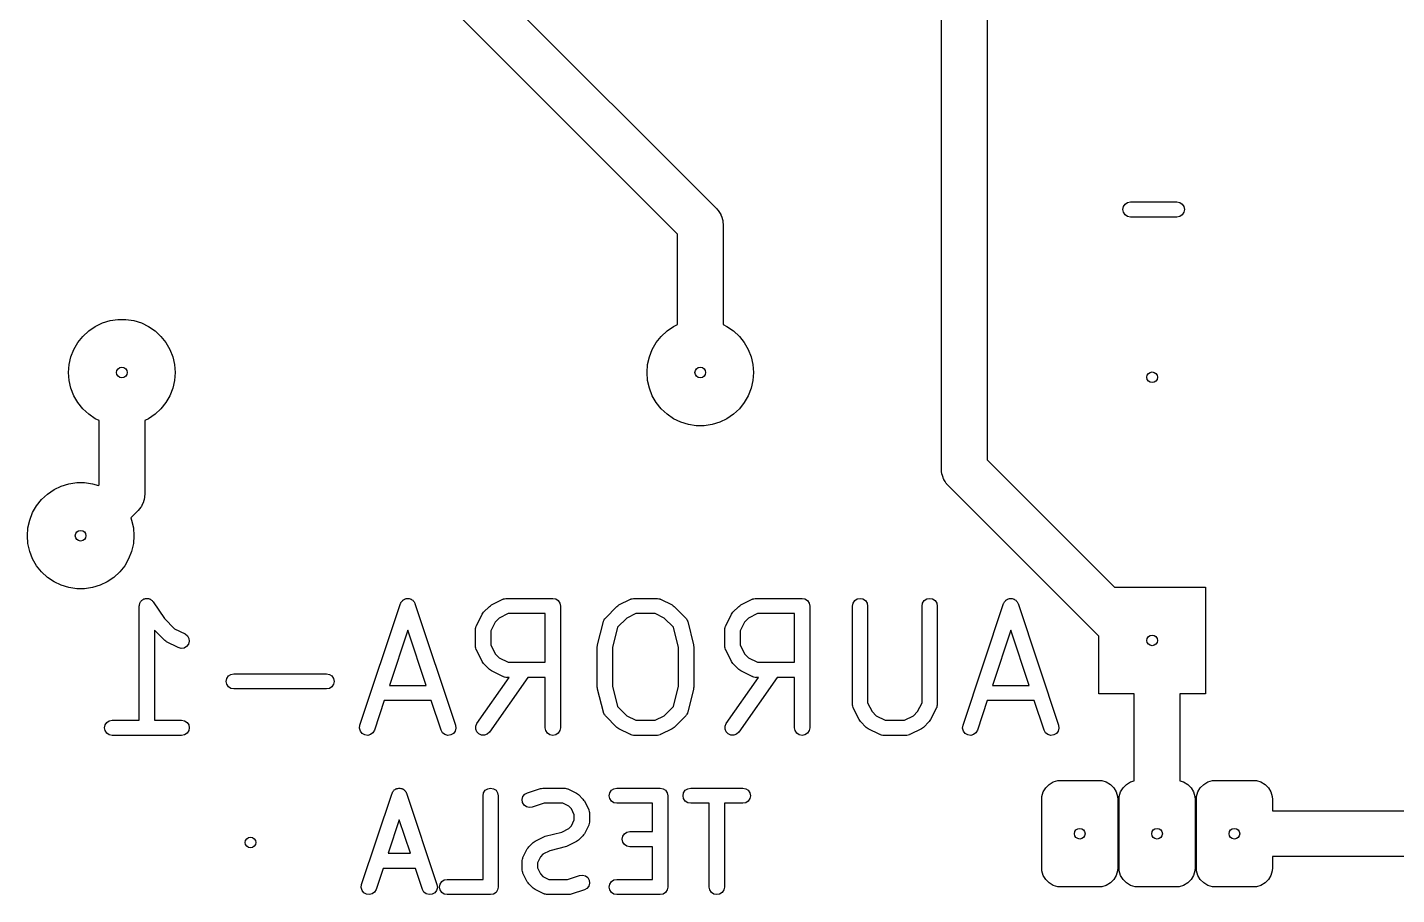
# Model space of a CAD drawing. Extents: x 90.5 to 180.6, y -135.5 to -50.2.
# Drawn here: x 90.51 to 135.49, y -135.26 to -106.77 of the extents above; entities that cross this region are included whole.
import ezdxf

# ---------------------------------------------------------------- set-up
doc = ezdxf.new("R2010")
doc.units = 0
doc.layers.add('BLACK', color=7, linetype='CONTINUOUS')

msp = doc.modelspace()

# ---------------------------------------------------------------- linework, layer by layer
at = {"layer": 'BLACK', "linetype": 'CONTINUOUS'}
for p, q in [((122.035, -97.79), (122.035, -120.974)), ((120.535, -121.285), (120.535, -98.1007)), ((102.7, -102.274), (113.145, -112.72)), ((111.865, -113.561), (101.42, -103.115)), ((113.145, -112.72), (113.182, -112.76)), ((113.182, -112.76), (113.19, -112.768)), ((113.19, -112.768), (113.193, -112.773)), ((113.193, -112.773), (113.203, -112.785)), ((113.203, -112.785), (113.243, -112.85)), ((113.243, -112.85), (113.285, -112.913)), ((126.496, -112.749), (126.515, -112.653)), ((126.515, -112.845), (126.496, -112.749)), ((126.515, -112.653), (126.569, -112.572)), ((126.569, -112.926), (126.515, -112.845)), ((126.569, -112.572), (126.65, -112.518)), ((126.65, -112.518), (126.746, -112.499)), ((126.746, -112.499), (128.27, -112.499)), ((128.27, -112.499), (128.366, -112.518)), ((128.366, -112.518), (128.447, -112.572)), ((128.447, -112.572), (128.501, -112.653)), ((128.501, -112.845), (128.447, -112.926)), ((128.501, -112.653), (128.52, -112.749)), ((128.52, -112.749), (128.501, -112.845)), ((113.285, -112.913), (113.289, -112.924)), ((113.289, -112.924), (113.295, -112.933)), ((113.295, -112.933), (113.319, -113.005)), ((113.319, -113.005), (113.345, -113.077)), ((113.345, -113.077), (113.346, -113.088)), ((113.346, -113.088), (113.35, -113.098)), ((113.35, -113.098), (113.356, -113.174)), ((113.356, -113.174), (113.365, -113.25)), ((113.365, -113.25), (113.365, -116.534)), ((126.65, -112.98), (126.569, -112.926)), ((126.746, -112.999), (126.65, -112.98)), ((128.27, -112.999), (126.746, -112.999)), ((128.366, -112.98), (128.27, -112.999)), ((128.447, -112.926), (128.366, -112.98)), ((111.865, -116.534), (111.865, -113.561)), ((92.74, -116.594), (92.9757, -116.481)), ((92.9757, -116.481), (93.2256, -116.404)), ((93.2256, -116.404), (93.4842, -116.365)), ((93.4842, -116.365), (93.7458, -116.365)), ((93.7458, -116.365), (94.0044, -116.404)), ((94.0044, -116.404), (94.2543, -116.481)), ((94.2543, -116.481), (94.49, -116.594)), ((92.1691, -117.124), (92.3322, -116.92)), ((92.3322, -116.92), (92.5239, -116.742)), ((92.5239, -116.742), (92.74, -116.594)), ((94.49, -116.594), (94.7061, -116.742)), ((94.7061, -116.742), (94.8978, -116.92)), ((94.8978, -116.92), (95.0609, -117.124)), ((111.169, -117.124), (111.332, -116.92)), ((111.332, -116.92), (111.524, -116.742)), ((111.524, -116.742), (111.74, -116.594)), ((111.74, -116.594), (111.865, -116.534)), ((113.365, -116.534), (113.49, -116.594)), ((113.49, -116.594), (113.706, -116.742)), ((113.706, -116.742), (113.898, -116.92)), ((113.898, -116.92), (114.061, -117.124)), ((91.9427, -117.594), (92.0383, -117.351)), ((92.0383, -117.351), (92.1691, -117.124)), ((95.0609, -117.124), (95.1917, -117.351)), ((95.1917, -117.351), (95.2873, -117.594)), ((110.943, -117.594), (111.038, -117.351)), ((111.038, -117.351), (111.169, -117.124)), ((114.061, -117.124), (114.192, -117.351)), ((114.192, -117.351), (114.287, -117.594)), ((91.8845, -117.849), (91.9427, -117.594)), ((95.2873, -117.594), (95.3455, -117.849)), ((110.885, -117.849), (110.943, -117.594)), ((114.287, -117.594), (114.345, -117.849)), ((91.865, -118.11), (91.8845, -117.849)), ((91.8845, -118.371), (91.865, -118.11)), ((95.3455, -117.849), (95.365, -118.11)), ((95.365, -118.11), (95.3455, -118.371)), ((110.865, -118.11), (110.885, -117.849)), ((110.885, -118.371), (110.865, -118.11)), ((114.345, -117.849), (114.365, -118.11)), ((114.365, -118.11), (114.345, -118.371)), ((91.9427, -118.626), (91.8845, -118.371)), ((92.0383, -118.869), (91.9427, -118.626)), ((95.2873, -118.626), (95.1917, -118.869)), ((95.3455, -118.371), (95.2873, -118.626)), ((110.943, -118.626), (110.885, -118.371)), ((111.038, -118.869), (110.943, -118.626)), ((114.287, -118.626), (114.192, -118.869)), ((114.345, -118.371), (114.287, -118.626)), ((92.1691, -119.096), (92.0383, -118.869)), ((92.3322, -119.3), (92.1691, -119.096)), ((95.0609, -119.096), (94.8978, -119.3)), ((95.1917, -118.869), (95.0609, -119.096)), ((111.169, -119.096), (111.038, -118.869)), ((111.332, -119.3), (111.169, -119.096)), ((114.061, -119.096), (113.898, -119.3)), ((114.192, -118.869), (114.061, -119.096)), ((92.5239, -119.478), (92.3322, -119.3)), ((92.74, -119.626), (92.5239, -119.478)), ((92.865, -119.686), (92.74, -119.626)), ((94.49, -119.626), (94.365, -119.686)), ((94.7061, -119.478), (94.49, -119.626)), ((94.8978, -119.3), (94.7061, -119.478)), ((111.524, -119.478), (111.332, -119.3)), ((111.74, -119.626), (111.524, -119.478)), ((111.976, -119.739), (111.74, -119.626)), ((113.49, -119.626), (113.254, -119.739)), ((113.706, -119.478), (113.49, -119.626)), ((113.898, -119.3), (113.706, -119.478)), ((92.865, -121.804), (92.865, -119.686)), ((94.365, -119.686), (94.365, -122.115)), ((112.226, -119.816), (111.976, -119.739)), ((112.484, -119.855), (112.226, -119.816)), ((112.746, -119.855), (112.484, -119.855)), ((113.004, -119.816), (112.746, -119.855)), ((113.254, -119.739), (113.004, -119.816)), ((122.035, -120.974), (126.221, -125.16)), ((120.544, -121.361), (120.535, -121.285)), ((120.55, -121.437), (120.544, -121.361)), ((120.554, -121.447), (120.55, -121.437)), ((91.385, -121.954), (91.6207, -121.841)), ((91.6207, -121.841), (91.8706, -121.764)), ((91.8706, -121.764), (92.1292, -121.725)), ((92.1292, -121.725), (92.3908, -121.725)), ((92.3908, -121.725), (92.6494, -121.764)), ((92.6494, -121.764), (92.8451, -121.824)), ((92.8451, -121.824), (92.865, -121.804)), ((120.555, -121.458), (120.554, -121.447)), ((120.581, -121.53), (120.555, -121.458)), ((120.605, -121.602), (120.581, -121.53)), ((120.611, -121.611), (120.605, -121.602)), ((120.615, -121.622), (120.611, -121.611)), ((120.657, -121.685), (120.615, -121.622)), ((120.697, -121.75), (120.657, -121.685)), ((120.707, -121.762), (120.697, -121.75)), ((120.71, -121.767), (120.707, -121.762)), ((120.718, -121.775), (120.71, -121.767)), ((120.755, -121.815), (120.718, -121.775)), ((125.71, -126.771), (120.755, -121.815)), ((90.8141, -122.484), (90.9772, -122.28)), ((90.9772, -122.28), (91.1689, -122.102)), ((91.1689, -122.102), (91.385, -121.954)), ((94.3423, -122.276), (94.3269, -122.351)), ((94.3599, -122.202), (94.3423, -122.276)), ((94.3608, -122.187), (94.3599, -122.202)), ((94.3621, -122.18), (94.3608, -122.187)), ((94.365, -122.115), (94.3618, -122.169)), ((94.3618, -122.169), (94.3621, -122.18)), ((90.5877, -122.954), (90.6833, -122.711)), ((90.6833, -122.711), (90.8141, -122.484)), ((94.1453, -122.645), (93.9053, -122.885)), ((94.1926, -122.586), (94.1453, -122.645)), ((94.2416, -122.527), (94.1926, -122.586)), ((94.2465, -122.517), (94.2416, -122.527)), ((94.2533, -122.509), (94.2465, -122.517)), ((94.2856, -122.44), (94.2533, -122.509)), ((94.3198, -122.372), (94.2856, -122.44)), ((94.3223, -122.361), (94.3198, -122.372)), ((94.3269, -122.351), (94.3223, -122.361)), ((90.51, -123.47), (90.5295, -123.209)), ((90.5295, -123.209), (90.5877, -122.954)), ((93.9053, -122.885), (93.9323, -122.954)), ((93.9323, -122.954), (93.9905, -123.209)), ((93.9905, -123.209), (94.01, -123.47)), ((90.5295, -123.731), (90.51, -123.47)), ((94.01, -123.47), (93.9905, -123.731)), ((90.5877, -123.986), (90.5295, -123.731)), ((90.6833, -124.229), (90.5877, -123.986)), ((93.9323, -123.986), (93.8367, -124.229)), ((93.9905, -123.731), (93.9323, -123.986)), ((90.8141, -124.456), (90.6833, -124.229)), ((90.9772, -124.66), (90.8141, -124.456)), ((93.7059, -124.456), (93.5428, -124.66)), ((93.8367, -124.229), (93.7059, -124.456)), ((91.1689, -124.838), (90.9772, -124.66)), ((91.385, -124.986), (91.1689, -124.838)), ((91.6207, -125.099), (91.385, -124.986)), ((93.135, -124.986), (92.8993, -125.099)), ((93.3511, -124.838), (93.135, -124.986)), ((93.5428, -124.66), (93.3511, -124.838)), ((91.8706, -125.176), (91.6207, -125.099)), ((92.1292, -125.215), (91.8706, -125.176)), ((92.3908, -125.215), (92.1292, -125.215)), ((92.6494, -125.176), (92.3908, -125.215)), ((92.8993, -125.099), (92.6494, -125.176)), ((126.221, -125.16), (129.21, -125.16)), ((129.21, -125.16), (129.21, -128.66)), ((94.1848, -125.78), (94.1896, -125.755)), ((94.1848, -129.53), (94.1848, -125.78)), ((94.1896, -125.73), (94.199, -125.708)), ((94.1896, -125.755), (94.1896, -125.73)), ((94.199, -125.708), (94.2038, -125.684)), ((94.2038, -125.684), (94.2175, -125.663)), ((94.2175, -125.663), (94.227, -125.64)), ((94.227, -125.64), (94.2444, -125.623)), ((94.2444, -125.623), (94.258, -125.603)), ((94.258, -125.603), (94.2786, -125.589)), ((94.2786, -125.589), (94.2961, -125.572)), ((94.2961, -125.572), (94.3187, -125.562)), ((94.3187, -125.562), (94.3391, -125.549)), ((94.3391, -125.549), (94.3634, -125.544)), ((94.3634, -125.544), (94.3862, -125.534)), ((94.3862, -125.534), (94.4107, -125.534)), ((94.4107, -125.534), (94.4348, -125.53)), ((94.4348, -125.53), (94.459, -125.534)), ((94.459, -125.534), (94.4838, -125.534)), ((94.4838, -125.534), (94.5064, -125.544)), ((94.5064, -125.544), (94.5304, -125.549)), ((94.5304, -125.549), (94.551, -125.562)), ((94.551, -125.562), (94.5739, -125.572)), ((94.5739, -125.572), (94.5912, -125.589)), ((94.5912, -125.589), (94.6115, -125.603)), ((94.6115, -125.603), (94.6253, -125.623)), ((94.6253, -125.623), (94.6428, -125.641)), ((94.6428, -125.641), (95.01, -126.192)), ((101.436, -129.7), (102.769, -125.7)), ((102.769, -125.7), (102.778, -125.685)), ((102.778, -125.685), (102.783, -125.668)), ((102.783, -125.668), (102.802, -125.643)), ((102.802, -125.643), (102.817, -125.616)), ((102.817, -125.616), (102.831, -125.605)), ((102.831, -125.605), (102.842, -125.591)), ((102.842, -125.591), (102.87, -125.575)), ((102.87, -125.575), (102.894, -125.556)), ((102.894, -125.556), (102.912, -125.551)), ((102.912, -125.551), (102.927, -125.542)), ((102.927, -125.542), (102.958, -125.538)), ((102.958, -125.538), (102.988, -125.53)), ((102.988, -125.53), (103.006, -125.532)), ((103.006, -125.532), (103.024, -125.53)), ((103.024, -125.53), (103.054, -125.538)), ((103.054, -125.538), (103.085, -125.542)), ((103.085, -125.542), (103.101, -125.551)), ((103.101, -125.551), (103.118, -125.556)), ((103.118, -125.556), (103.143, -125.575)), ((103.143, -125.575), (103.17, -125.591)), ((103.17, -125.591), (103.181, -125.605)), ((103.181, -125.605), (103.195, -125.616)), ((103.195, -125.616), (103.211, -125.643)), ((103.211, -125.643), (103.23, -125.668)), ((103.23, -125.668), (103.235, -125.685)), ((103.235, -125.685), (103.243, -125.7)), ((103.243, -125.7), (104.577, -129.7)), ((105.496, -125.984), (105.687, -125.793)), ((105.687, -125.793), (105.72, -125.771)), ((105.72, -125.771), (105.752, -125.746)), ((105.752, -125.746), (106.132, -125.556)), ((106.132, -125.556), (106.141, -125.554)), ((106.141, -125.554), (106.149, -125.549)), ((106.149, -125.549), (106.188, -125.541)), ((106.188, -125.541), (106.227, -125.53)), ((106.227, -125.53), (106.235, -125.531)), ((106.235, -125.531), (106.244, -125.53)), ((106.244, -125.53), (107.768, -125.53)), ((107.768, -125.53), (107.864, -125.549)), ((107.864, -125.549), (107.945, -125.603)), ((107.945, -125.603), (107.999, -125.684)), ((107.999, -125.684), (108.018, -125.78)), ((108.018, -125.78), (108.018, -129.78)), ((109.496, -126.174), (109.877, -125.793)), ((109.877, -125.793), (109.91, -125.771)), ((109.91, -125.771), (109.942, -125.746)), ((109.942, -125.746), (110.323, -125.556)), ((110.323, -125.556), (110.332, -125.554)), ((110.332, -125.554), (110.339, -125.549)), ((110.339, -125.549), (110.378, -125.541)), ((110.378, -125.541), (110.417, -125.53)), ((110.417, -125.53), (110.426, -125.531)), ((110.426, -125.531), (110.435, -125.53)), ((110.435, -125.53), (111.197, -125.53)), ((111.197, -125.53), (111.205, -125.531)), ((111.205, -125.531), (111.214, -125.53)), ((111.214, -125.53), (111.253, -125.541)), ((111.253, -125.541), (111.292, -125.549)), ((111.292, -125.549), (111.3, -125.554)), ((111.3, -125.554), (111.308, -125.556)), ((111.308, -125.556), (111.689, -125.746)), ((111.689, -125.746), (111.721, -125.771)), ((111.721, -125.771), (111.754, -125.793)), ((111.754, -125.793), (112.135, -126.174)), ((113.687, -125.984), (113.877, -125.793)), ((113.877, -125.793), (113.91, -125.771)), ((113.91, -125.771), (113.942, -125.746)), ((113.942, -125.746), (114.323, -125.556)), ((114.323, -125.556), (114.332, -125.554)), ((114.332, -125.554), (114.339, -125.549)), ((114.339, -125.549), (114.378, -125.541)), ((114.378, -125.541), (114.417, -125.53)), ((114.417, -125.53), (114.426, -125.531)), ((114.426, -125.531), (114.435, -125.53)), ((114.435, -125.53), (115.959, -125.53)), ((115.959, -125.53), (116.054, -125.549)), ((116.054, -125.549), (116.135, -125.603)), ((116.135, -125.603), (116.19, -125.684)), ((116.19, -125.684), (116.209, -125.78)), ((116.209, -125.78), (116.209, -129.78)), ((117.613, -125.78), (117.632, -125.684)), ((117.613, -129.018), (117.613, -125.78)), ((117.632, -125.684), (117.687, -125.603)), ((117.687, -125.603), (117.768, -125.549)), ((117.768, -125.549), (117.863, -125.53)), ((117.863, -125.53), (117.959, -125.549)), ((117.959, -125.549), (118.04, -125.603)), ((118.04, -125.603), (118.094, -125.684)), ((118.094, -125.684), (118.113, -125.78)), ((118.113, -125.78), (118.113, -128.959)), ((119.899, -125.78), (119.918, -125.684)), ((119.899, -128.959), (119.899, -125.78)), ((119.918, -125.684), (119.972, -125.603)), ((119.972, -125.603), (120.053, -125.549)), ((120.053, -125.549), (120.149, -125.53)), ((120.149, -125.53), (120.245, -125.549)), ((120.245, -125.549), (120.326, -125.603)), ((120.326, -125.603), (120.38, -125.684)), ((120.38, -125.684), (120.399, -125.78)), ((120.399, -125.78), (120.399, -129.018)), ((121.245, -129.7), (122.579, -125.7)), ((122.579, -125.7), (122.587, -125.685)), ((122.587, -125.685), (122.592, -125.668)), ((122.592, -125.668), (122.611, -125.643)), ((122.611, -125.643), (122.627, -125.616)), ((122.627, -125.616), (122.641, -125.605)), ((122.641, -125.605), (122.652, -125.591)), ((122.652, -125.591), (122.679, -125.575)), ((122.679, -125.575), (122.704, -125.556)), ((122.704, -125.556), (122.721, -125.551)), ((122.721, -125.551), (122.737, -125.542)), ((122.737, -125.542), (122.768, -125.538)), ((122.768, -125.538), (122.798, -125.53)), ((122.798, -125.53), (122.816, -125.532)), ((122.816, -125.532), (122.833, -125.53)), ((122.833, -125.53), (122.864, -125.538)), ((122.864, -125.538), (122.895, -125.542)), ((122.895, -125.542), (122.91, -125.551)), ((122.91, -125.551), (122.928, -125.556)), ((122.928, -125.556), (122.952, -125.575)), ((122.952, -125.575), (122.98, -125.591)), ((122.98, -125.591), (122.99, -125.605)), ((122.99, -125.605), (123.005, -125.616)), ((123.005, -125.616), (123.02, -125.643)), ((123.02, -125.643), (123.039, -125.668)), ((123.039, -125.668), (123.044, -125.685)), ((123.044, -125.685), (123.053, -125.7)), ((123.053, -125.7), (124.386, -129.7)), ((95.01, -126.192), (95.3448, -126.526)), ((105.259, -126.43), (105.449, -126.049)), ((105.449, -126.049), (105.474, -126.017)), ((105.474, -126.017), (105.496, -125.984)), ((105.878, -126.309), (105.732, -126.6)), ((106.011, -126.175), (105.878, -126.309)), ((106.303, -126.03), (106.011, -126.175)), ((107.518, -126.03), (106.303, -126.03)), ((107.518, -127.625), (107.518, -126.03)), ((109.24, -127.052), (109.43, -126.29)), ((109.43, -126.29), (109.438, -126.274)), ((109.438, -126.274), (109.442, -126.255)), ((109.442, -126.255), (109.459, -126.23)), ((109.459, -126.23), (109.472, -126.202)), ((109.472, -126.202), (109.486, -126.19)), ((109.486, -126.19), (109.496, -126.174)), ((110.202, -126.175), (109.899, -126.479)), ((110.494, -126.03), (110.202, -126.175)), ((111.138, -126.03), (110.494, -126.03)), ((111.43, -126.175), (111.138, -126.03)), ((111.733, -126.479), (111.43, -126.175)), ((112.135, -126.174), (112.146, -126.19)), ((112.146, -126.19), (112.159, -126.202)), ((112.159, -126.202), (112.173, -126.23)), ((112.173, -126.23), (112.19, -126.255)), ((112.19, -126.255), (112.193, -126.274)), ((112.193, -126.274), (112.201, -126.29)), ((112.201, -126.29), (112.392, -127.052)), ((113.449, -126.43), (113.64, -126.049)), ((113.64, -126.049), (113.664, -126.017)), ((113.664, -126.017), (113.687, -125.984)), ((114.069, -126.309), (113.923, -126.6)), ((114.202, -126.175), (114.069, -126.309)), ((114.494, -126.03), (114.202, -126.175)), ((115.709, -126.03), (114.494, -126.03)), ((115.709, -127.625), (115.709, -126.03)), ((95.0199, -126.909), (94.6848, -126.574)), ((94.6848, -126.574), (94.6848, -129.53)), ((95.3448, -126.526), (95.6894, -126.699)), ((95.6894, -126.699), (95.7665, -126.759)), ((95.7665, -126.759), (95.8148, -126.843)), ((103.006, -126.57), (102.401, -128.387)), ((103.612, -128.387), (103.006, -126.57)), ((105.232, -126.541), (105.234, -126.533)), ((105.232, -127.113), (105.232, -126.541)), ((105.233, -126.524), (105.244, -126.485)), ((105.234, -126.533), (105.233, -126.524)), ((105.244, -126.485), (105.251, -126.446)), ((105.251, -126.446), (105.256, -126.438)), ((105.256, -126.438), (105.259, -126.43)), ((105.732, -126.6), (105.732, -127.054)), ((109.899, -126.479), (109.732, -127.144)), ((111.899, -127.144), (111.733, -126.479)), ((113.423, -126.524), (113.434, -126.485)), ((113.425, -126.533), (113.423, -126.524)), ((113.423, -126.541), (113.425, -126.533)), ((113.423, -127.113), (113.423, -126.541)), ((113.434, -126.485), (113.442, -126.446)), ((113.442, -126.446), (113.447, -126.438)), ((113.447, -126.438), (113.449, -126.43)), ((113.923, -126.6), (113.923, -127.054)), ((122.816, -126.57), (122.21, -128.387)), ((123.421, -128.387), (122.816, -126.57)), ((125.71, -128.66), (125.71, -126.771)), ((95.0532, -126.931), (95.0199, -126.909)), ((95.0849, -126.956), (95.0532, -126.931)), ((95.4658, -127.146), (95.0849, -126.956)), ((95.5599, -127.172), (95.4658, -127.146)), ((95.6567, -127.16), (95.5599, -127.172)), ((95.7414, -127.111), (95.6567, -127.16)), ((95.8012, -127.034), (95.7414, -127.111)), ((95.827, -126.94), (95.8012, -127.034)), ((95.8148, -126.843), (95.827, -126.94)), ((105.234, -127.122), (105.232, -127.113)), ((105.233, -127.131), (105.234, -127.122)), ((105.244, -127.169), (105.233, -127.131)), ((105.251, -127.209), (105.244, -127.169)), ((105.256, -127.216), (105.251, -127.209)), ((105.259, -127.225), (105.256, -127.216)), ((105.449, -127.606), (105.259, -127.225)), ((105.732, -127.054), (105.878, -127.346)), ((109.232, -127.113), (109.238, -127.083)), ((109.232, -128.446), (109.232, -127.113)), ((109.238, -127.083), (109.24, -127.052)), ((109.732, -127.144), (109.732, -128.415)), ((111.899, -128.415), (111.899, -127.144)), ((112.392, -127.052), (112.393, -127.083)), ((112.393, -127.083), (112.399, -127.113)), ((112.399, -127.113), (112.399, -128.446)), ((113.425, -127.122), (113.423, -127.113)), ((113.423, -127.131), (113.425, -127.122)), ((113.434, -127.169), (113.423, -127.131)), ((113.442, -127.209), (113.434, -127.169)), ((113.447, -127.216), (113.442, -127.209)), ((113.449, -127.225), (113.447, -127.216)), ((113.64, -127.606), (113.449, -127.225)), ((113.923, -127.054), (114.069, -127.346)), ((105.474, -127.637), (105.449, -127.606)), ((105.496, -127.671), (105.474, -127.637)), ((105.687, -127.861), (105.496, -127.671)), ((105.878, -127.346), (106.011, -127.479)), ((106.011, -127.479), (106.303, -127.625)), ((106.303, -127.625), (107.518, -127.625)), ((113.664, -127.637), (113.64, -127.606)), ((113.687, -127.671), (113.664, -127.637)), ((113.877, -127.861), (113.687, -127.671)), ((114.069, -127.346), (114.202, -127.479)), ((114.202, -127.479), (114.494, -127.625)), ((114.494, -127.625), (115.709, -127.625)), ((97.0419, -128.256), (97.0609, -128.16)), ((97.0609, -128.16), (97.1151, -128.079)), ((97.1151, -128.079), (97.1962, -128.025)), ((97.1962, -128.025), (97.2919, -128.006)), ((97.2919, -128.006), (100.34, -128.006)), ((100.34, -128.006), (100.435, -128.025)), ((100.435, -128.025), (100.516, -128.079)), ((100.516, -128.079), (100.57, -128.16)), ((100.57, -128.16), (100.59, -128.256)), ((105.278, -129.636), (106.336, -128.125)), ((105.72, -127.883), (105.687, -127.861)), ((106.946, -128.125), (105.687, -129.923)), ((105.752, -127.908), (105.72, -127.883)), ((106.132, -128.098), (105.752, -127.908)), ((106.141, -128.101), (106.132, -128.098)), ((106.149, -128.106), (106.141, -128.101)), ((106.188, -128.114), (106.149, -128.106)), ((106.227, -128.124), (106.188, -128.114)), ((106.235, -128.123), (106.227, -128.124)), ((106.244, -128.125), (106.235, -128.123)), ((106.336, -128.125), (106.244, -128.125)), ((107.518, -128.125), (106.946, -128.125)), ((107.518, -129.78), (107.518, -128.125)), ((113.468, -129.636), (114.526, -128.125)), ((113.91, -127.883), (113.877, -127.861)), ((115.136, -128.125), (113.878, -129.923)), ((113.942, -127.908), (113.91, -127.883)), ((114.323, -128.098), (113.942, -127.908)), ((114.332, -128.101), (114.323, -128.098)), ((114.339, -128.106), (114.332, -128.101)), ((114.378, -128.114), (114.339, -128.106)), ((114.417, -128.124), (114.378, -128.114)), ((114.426, -128.123), (114.417, -128.124)), ((114.435, -128.125), (114.426, -128.123)), ((114.526, -128.125), (114.435, -128.125)), ((115.709, -128.125), (115.136, -128.125)), ((115.709, -129.78), (115.709, -128.125)), ((97.0609, -128.351), (97.0419, -128.256)), ((97.1151, -128.432), (97.0609, -128.351)), ((97.1962, -128.487), (97.1151, -128.432)), ((97.2919, -128.506), (97.1962, -128.487)), ((100.34, -128.506), (97.2919, -128.506)), ((100.435, -128.487), (100.34, -128.506)), ((100.516, -128.432), (100.435, -128.487)), ((100.57, -128.351), (100.516, -128.432)), ((100.59, -128.256), (100.57, -128.351)), ((102.401, -128.387), (103.612, -128.387)), ((109.238, -128.476), (109.232, -128.446)), ((109.24, -128.507), (109.238, -128.476)), ((109.43, -129.269), (109.24, -128.507)), ((109.732, -128.415), (109.899, -129.08)), ((111.733, -129.08), (111.899, -128.415)), ((112.392, -128.507), (112.201, -129.269)), ((112.393, -128.476), (112.392, -128.507)), ((112.399, -128.446), (112.393, -128.476)), ((122.21, -128.387), (123.421, -128.387)), ((102.234, -128.887), (101.91, -129.859)), ((103.778, -128.887), (102.234, -128.887)), ((104.102, -129.859), (103.778, -128.887)), ((109.899, -129.08), (110.202, -129.384)), ((111.43, -129.384), (111.733, -129.08)), ((117.615, -129.026), (117.613, -129.018)), ((117.614, -129.035), (117.615, -129.026)), ((117.625, -129.074), (117.614, -129.035)), ((117.632, -129.113), (117.625, -129.074)), ((118.113, -128.959), (118.259, -129.25)), ((119.753, -129.25), (119.899, -128.959)), ((120.388, -129.074), (120.38, -129.113)), ((120.398, -129.035), (120.388, -129.074)), ((120.399, -129.018), (120.397, -129.026)), ((120.397, -129.026), (120.398, -129.035)), ((122.044, -128.887), (121.72, -129.859)), ((123.588, -128.887), (122.044, -128.887)), ((123.912, -129.859), (123.588, -128.887)), ((126.87, -128.66), (125.71, -128.66)), ((126.87, -131.526), (126.87, -128.66)), ((129.21, -128.66), (128.37, -128.66)), ((128.37, -128.66), (128.37, -131.526)), ((93.1962, -129.549), (93.2919, -129.53)), ((93.2919, -129.53), (94.1848, -129.53)), ((94.6848, -129.53), (95.5776, -129.53)), ((95.5776, -129.53), (95.6733, -129.549)), ((109.438, -129.286), (109.43, -129.269)), ((109.442, -129.304), (109.438, -129.286)), ((109.459, -129.329), (109.442, -129.304)), ((109.472, -129.357), (109.459, -129.329)), ((109.486, -129.369), (109.472, -129.357)), ((109.496, -129.385), (109.486, -129.369)), ((109.877, -129.766), (109.496, -129.385)), ((110.202, -129.384), (110.494, -129.53)), ((110.494, -129.53), (111.138, -129.53)), ((111.138, -129.53), (111.43, -129.384)), ((112.135, -129.385), (111.754, -129.766)), ((112.146, -129.369), (112.135, -129.385)), ((112.159, -129.357), (112.146, -129.369)), ((112.173, -129.329), (112.159, -129.357)), ((112.19, -129.304), (112.173, -129.329)), ((112.193, -129.286), (112.19, -129.304)), ((112.201, -129.269), (112.193, -129.286)), ((117.637, -129.121), (117.632, -129.113)), ((117.64, -129.129), (117.637, -129.121)), ((117.83, -129.51), (117.64, -129.129)), ((117.855, -129.542), (117.83, -129.51)), ((118.259, -129.25), (118.392, -129.384)), ((118.392, -129.384), (118.684, -129.53)), ((118.684, -129.53), (119.328, -129.53)), ((119.328, -129.53), (119.62, -129.384)), ((119.62, -129.384), (119.753, -129.25)), ((120.182, -129.51), (120.158, -129.542)), ((120.373, -129.129), (120.182, -129.51)), ((120.375, -129.121), (120.373, -129.129)), ((120.38, -129.113), (120.375, -129.121)), ((93.0419, -129.78), (93.0609, -129.684)), ((93.0609, -129.875), (93.0419, -129.78)), ((93.0609, -129.684), (93.1151, -129.603)), ((93.1151, -129.956), (93.0609, -129.875)), ((93.1151, -129.603), (93.1962, -129.549)), ((93.1962, -130.01), (93.1151, -129.956)), ((95.6733, -129.549), (95.7544, -129.603)), ((95.7544, -129.956), (95.6733, -130.01)), ((95.7544, -129.603), (95.8086, -129.684)), ((95.8086, -129.875), (95.7544, -129.956)), ((95.8086, -129.684), (95.8276, -129.78)), ((95.8276, -129.78), (95.8086, -129.875)), ((101.423, -129.797), (101.436, -129.7)), ((101.449, -129.891), (101.423, -129.797)), ((101.509, -129.968), (101.449, -129.891)), ((101.594, -130.017), (101.509, -129.968)), ((101.862, -129.943), (101.785, -130.003)), ((101.91, -129.859), (101.862, -129.943)), ((104.151, -129.943), (104.102, -129.859)), ((104.228, -130.003), (104.151, -129.943)), ((104.503, -129.968), (104.419, -130.017)), ((104.563, -129.891), (104.503, -129.968)), ((104.589, -129.797), (104.563, -129.891)), ((104.577, -129.7), (104.589, -129.797)), ((105.236, -129.823), (105.238, -129.725)), ((105.272, -129.914), (105.236, -129.823)), ((105.238, -129.725), (105.278, -129.636)), ((105.339, -129.984), (105.272, -129.914)), ((105.428, -130.024), (105.339, -129.984)), ((105.687, -129.923), (105.617, -129.99)), ((107.537, -129.875), (107.518, -129.78)), ((107.591, -129.956), (107.537, -129.875)), ((107.672, -130.01), (107.591, -129.956)), ((107.945, -129.956), (107.864, -130.01)), ((107.999, -129.875), (107.945, -129.956)), ((108.018, -129.78), (107.999, -129.875)), ((109.91, -129.788), (109.877, -129.766)), ((109.942, -129.813), (109.91, -129.788)), ((110.323, -130.003), (109.942, -129.813)), ((111.689, -129.813), (111.308, -130.003)), ((111.721, -129.788), (111.689, -129.813)), ((111.754, -129.766), (111.721, -129.788)), ((113.427, -129.823), (113.429, -129.725)), ((113.462, -129.914), (113.427, -129.823)), ((113.429, -129.725), (113.468, -129.636)), ((113.529, -129.984), (113.462, -129.914)), ((113.619, -130.024), (113.529, -129.984)), ((113.878, -129.923), (113.807, -129.99)), ((115.728, -129.875), (115.709, -129.78)), ((115.782, -129.956), (115.728, -129.875)), ((115.863, -130.01), (115.782, -129.956)), ((116.135, -129.956), (116.054, -130.01)), ((116.19, -129.875), (116.135, -129.956)), ((116.209, -129.78), (116.19, -129.875)), ((117.877, -129.575), (117.855, -129.542)), ((118.068, -129.766), (117.877, -129.575)), ((118.101, -129.788), (118.068, -129.766)), ((118.132, -129.813), (118.101, -129.788)), ((118.513, -130.003), (118.132, -129.813)), ((119.88, -129.813), (119.499, -130.003)), ((119.912, -129.788), (119.88, -129.813)), ((119.945, -129.766), (119.912, -129.788)), ((120.135, -129.575), (119.945, -129.766)), ((120.158, -129.542), (120.135, -129.575)), ((121.233, -129.797), (121.245, -129.7)), ((121.259, -129.891), (121.233, -129.797)), ((121.319, -129.968), (121.259, -129.891)), ((121.403, -130.017), (121.319, -129.968)), ((121.671, -129.943), (121.594, -130.003)), ((121.72, -129.859), (121.671, -129.943)), ((123.96, -129.943), (123.912, -129.859)), ((124.037, -130.003), (123.96, -129.943)), ((124.313, -129.968), (124.228, -130.017)), ((124.373, -129.891), (124.313, -129.968)), ((124.398, -129.797), (124.373, -129.891)), ((124.386, -129.7), (124.398, -129.797)), ((93.2919, -130.03), (93.1962, -130.01)), ((95.5776, -130.03), (93.2919, -130.03)), ((95.6733, -130.01), (95.5776, -130.03)), ((101.691, -130.029), (101.594, -130.017)), ((101.785, -130.003), (101.691, -130.029)), ((104.322, -130.029), (104.228, -130.003)), ((104.419, -130.017), (104.322, -130.029)), ((105.526, -130.026), (105.428, -130.024)), ((105.617, -129.99), (105.526, -130.026)), ((107.768, -130.03), (107.672, -130.01)), ((107.864, -130.01), (107.768, -130.03)), ((110.332, -130.006), (110.323, -130.003)), ((110.339, -130.01), (110.332, -130.006)), ((110.378, -130.018), (110.339, -130.01)), ((110.417, -130.029), (110.378, -130.018)), ((110.426, -130.028), (110.417, -130.029)), ((110.435, -130.03), (110.426, -130.028)), ((111.197, -130.03), (110.435, -130.03)), ((111.205, -130.028), (111.197, -130.03)), ((111.214, -130.029), (111.205, -130.028)), ((111.253, -130.018), (111.214, -130.029)), ((111.292, -130.01), (111.253, -130.018)), ((111.3, -130.006), (111.292, -130.01)), ((111.308, -130.003), (111.3, -130.006)), ((113.716, -130.026), (113.619, -130.024)), ((113.807, -129.99), (113.716, -130.026)), ((115.959, -130.03), (115.863, -130.01)), ((116.054, -130.01), (115.959, -130.03)), ((118.522, -130.006), (118.513, -130.003)), ((118.53, -130.01), (118.522, -130.006)), ((118.569, -130.018), (118.53, -130.01)), ((118.608, -130.029), (118.569, -130.018)), ((118.616, -130.028), (118.608, -130.029)), ((118.625, -130.03), (118.616, -130.028)), ((119.387, -130.03), (118.625, -130.03)), ((119.396, -130.028), (119.387, -130.03)), ((119.405, -130.029), (119.396, -130.028)), ((119.444, -130.018), (119.405, -130.029)), ((119.483, -130.01), (119.444, -130.018)), ((119.49, -130.006), (119.483, -130.01)), ((119.499, -130.003), (119.49, -130.006)), ((121.5, -130.029), (121.403, -130.017)), ((121.594, -130.003), (121.5, -130.029)), ((124.131, -130.029), (124.037, -130.003)), ((124.228, -130.017), (124.131, -130.029)), ((102.615, -131.789), (102.633, -131.784)), ((102.633, -131.784), (102.648, -131.775)), ((102.648, -131.775), (102.679, -131.771)), ((102.679, -131.771), (102.709, -131.763)), ((102.709, -131.763), (102.727, -131.765)), ((102.727, -131.765), (102.745, -131.763)), ((102.745, -131.763), (102.775, -131.771)), ((102.775, -131.771), (102.806, -131.775)), ((102.806, -131.775), (102.822, -131.784)), ((102.822, -131.784), (102.839, -131.789)), ((105.55, -131.835), (105.631, -131.781)), ((105.631, -131.781), (105.727, -131.762)), ((105.727, -131.762), (105.823, -131.781)), ((105.823, -131.781), (105.904, -131.835)), ((106.934, -131.918), (107.362, -131.775)), ((107.362, -131.775), (107.402, -131.77)), ((107.402, -131.77), (107.441, -131.762)), ((107.441, -131.762), (108.156, -131.762)), ((108.156, -131.762), (108.165, -131.764)), ((108.165, -131.764), (108.173, -131.763)), ((108.173, -131.763), (108.212, -131.773)), ((108.212, -131.773), (108.251, -131.781)), ((108.251, -131.781), (108.259, -131.786)), ((108.259, -131.786), (108.268, -131.789)), ((109.693, -131.835), (109.774, -131.781)), ((109.774, -131.781), (109.87, -131.762)), ((109.87, -131.762), (111.299, -131.762)), ((111.299, -131.762), (111.394, -131.781)), ((111.394, -131.781), (111.475, -131.835)), ((112.122, -131.835), (112.203, -131.781)), ((112.203, -131.781), (112.299, -131.762)), ((112.299, -131.762), (114.013, -131.762)), ((114.013, -131.762), (114.109, -131.781)), ((114.109, -131.781), (114.19, -131.835)), ((123.881, -131.887), (123.961, -131.752)), ((123.961, -131.752), (124.072, -131.641)), ((124.072, -131.641), (124.207, -131.561)), ((124.207, -131.561), (124.357, -131.518)), ((124.357, -131.518), (124.455, -131.51)), ((124.455, -131.51), (125.705, -131.51)), ((125.705, -131.51), (125.803, -131.518)), ((125.803, -131.518), (125.953, -131.561)), ((125.953, -131.561), (126.088, -131.641)), ((126.088, -131.641), (126.199, -131.752)), ((126.199, -131.752), (126.279, -131.887)), ((126.421, -131.887), (126.501, -131.752)), ((126.501, -131.752), (126.612, -131.641)), ((126.612, -131.641), (126.747, -131.561)), ((126.747, -131.561), (126.87, -131.526)), ((128.37, -131.526), (128.493, -131.561)), ((128.493, -131.561), (128.628, -131.641)), ((128.628, -131.641), (128.739, -131.752)), ((128.739, -131.752), (128.819, -131.887)), ((128.961, -131.887), (129.041, -131.752)), ((129.041, -131.752), (129.152, -131.641)), ((129.152, -131.641), (129.287, -131.561)), ((129.287, -131.561), (129.437, -131.518)), ((129.437, -131.518), (129.535, -131.51)), ((129.535, -131.51), (130.785, -131.51)), ((130.785, -131.51), (130.883, -131.518)), ((130.883, -131.518), (131.033, -131.561)), ((131.033, -131.561), (131.168, -131.641)), ((131.168, -131.641), (131.279, -131.752)), ((131.279, -131.752), (131.359, -131.887)), ((101.49, -134.933), (102.49, -131.933)), ((102.49, -131.933), (102.499, -131.918)), ((102.499, -131.918), (102.504, -131.9)), ((102.504, -131.9), (102.523, -131.876)), ((102.523, -131.876), (102.538, -131.848)), ((102.538, -131.848), (102.552, -131.837)), ((102.552, -131.837), (102.563, -131.823)), ((102.563, -131.823), (102.591, -131.808)), ((102.591, -131.808), (102.615, -131.789)), ((102.839, -131.789), (102.864, -131.808)), ((102.864, -131.808), (102.891, -131.823)), ((102.891, -131.823), (102.902, -131.837)), ((102.902, -131.837), (102.916, -131.848)), ((102.916, -131.848), (102.932, -131.876)), ((102.932, -131.876), (102.951, -131.9)), ((102.951, -131.9), (102.955, -131.918)), ((102.955, -131.918), (102.964, -131.933)), ((102.964, -131.933), (103.964, -134.933)), ((105.477, -132.012), (105.496, -131.916)), ((105.477, -134.762), (105.477, -132.012)), ((105.496, -131.916), (105.55, -131.835)), ((105.904, -131.835), (105.958, -131.916)), ((105.958, -131.916), (105.977, -132.012)), ((105.977, -132.012), (105.977, -135.012)), ((106.763, -132.137), (106.789, -132.043)), ((106.776, -132.234), (106.763, -132.137)), ((106.824, -132.319), (106.776, -132.234)), ((106.789, -132.043), (106.849, -131.966)), ((106.849, -131.966), (106.934, -131.918)), ((108.268, -131.789), (108.553, -131.931)), ((108.553, -131.931), (108.585, -131.956)), ((108.585, -131.956), (108.618, -131.978)), ((108.618, -131.978), (108.761, -132.121)), ((108.761, -132.121), (108.783, -132.154)), ((108.783, -132.154), (108.808, -132.186)), ((108.808, -132.186), (108.951, -132.472)), ((109.62, -132.012), (109.639, -131.916)), ((109.639, -132.108), (109.62, -132.012)), ((109.639, -131.916), (109.693, -131.835)), ((109.693, -132.189), (109.639, -132.108)), ((109.774, -132.243), (109.693, -132.189)), ((111.475, -131.835), (111.53, -131.916)), ((111.53, -131.916), (111.549, -132.012)), ((111.549, -132.012), (111.549, -135.012)), ((112.049, -132.012), (112.068, -131.916)), ((112.068, -132.108), (112.049, -132.012)), ((112.068, -131.916), (112.122, -131.835)), ((112.122, -132.189), (112.068, -132.108)), ((112.203, -132.243), (112.122, -132.189)), ((114.19, -132.189), (114.109, -132.243)), ((114.19, -131.835), (114.244, -131.916)), ((114.244, -132.108), (114.19, -132.189)), ((114.244, -131.916), (114.263, -132.012)), ((114.263, -132.012), (114.244, -132.108)), ((123.83, -132.135), (123.838, -132.037)), ((123.83, -134.385), (123.83, -132.135)), ((123.838, -132.037), (123.881, -131.887)), ((126.279, -131.887), (126.322, -132.037)), ((126.322, -132.037), (126.33, -132.135)), ((126.33, -132.135), (126.33, -134.385)), ((126.37, -132.135), (126.378, -132.037)), ((126.37, -134.385), (126.37, -132.135)), ((126.378, -132.037), (126.421, -131.887)), ((128.819, -131.887), (128.862, -132.037)), ((128.862, -132.037), (128.87, -132.135)), ((128.87, -132.135), (128.87, -134.385)), ((128.91, -132.135), (128.918, -132.037)), ((128.91, -134.385), (128.91, -132.135)), ((128.918, -132.037), (128.961, -131.887)), ((131.359, -131.887), (131.402, -132.037)), ((131.402, -132.037), (131.41, -132.135)), ((131.41, -132.135), (131.41, -132.51)), ((106.901, -132.379), (106.824, -132.319)), ((106.995, -132.404), (106.901, -132.379)), ((107.092, -132.392), (106.995, -132.404)), ((107.482, -132.262), (107.092, -132.392)), ((108.097, -132.262), (107.482, -132.262)), ((108.293, -132.36), (108.097, -132.262)), ((108.379, -132.446), (108.293, -132.36)), ((108.477, -132.643), (108.379, -132.446)), ((108.477, -132.81), (108.477, -132.643)), ((108.951, -132.472), (108.953, -132.48)), ((108.953, -132.48), (108.958, -132.488)), ((108.958, -132.488), (108.966, -132.527)), ((108.966, -132.527), (108.977, -132.566)), ((108.977, -132.566), (108.975, -132.575)), ((108.975, -132.575), (108.977, -132.584)), ((108.977, -132.584), (108.977, -132.869)), ((109.87, -132.262), (109.774, -132.243)), ((111.049, -132.262), (109.87, -132.262)), ((111.049, -133.191), (111.049, -132.262)), ((112.299, -132.262), (112.203, -132.243)), ((112.906, -132.262), (112.299, -132.262)), ((112.906, -135.012), (112.906, -132.262)), ((114.013, -132.262), (113.406, -132.262)), ((113.406, -132.262), (113.406, -135.012)), ((114.109, -132.243), (114.013, -132.262)), ((131.41, -132.51), (136.397, -132.51)), ((102.727, -132.803), (102.36, -133.905)), ((103.095, -133.905), (102.727, -132.803)), ((108.068, -133.205), (108.293, -133.092)), ((108.293, -133.092), (108.379, -133.007)), ((108.379, -133.007), (108.477, -132.81)), ((108.951, -132.981), (108.808, -133.267)), ((108.953, -132.972), (108.951, -132.981)), ((108.958, -132.965), (108.953, -132.972)), ((108.966, -132.926), (108.958, -132.965)), ((108.977, -132.887), (108.966, -132.926)), ((108.977, -132.869), (108.975, -132.878)), ((108.975, -132.878), (108.977, -132.887)), ((106.979, -133.693), (107.122, -133.55)), ((107.122, -133.55), (107.155, -133.527)), ((107.155, -133.527), (107.187, -133.503)), ((107.187, -133.503), (107.472, -133.36)), ((107.472, -133.36), (107.499, -133.353)), ((107.499, -133.353), (107.524, -133.341)), ((107.524, -133.341), (108.068, -133.205)), ((108.553, -133.521), (108.268, -133.664)), ((108.585, -133.497), (108.553, -133.521)), ((108.618, -133.475), (108.585, -133.497)), ((108.761, -133.332), (108.618, -133.475)), ((108.783, -133.298), (108.761, -133.332)), ((108.808, -133.267), (108.783, -133.298)), ((110.049, -133.441), (110.068, -133.345)), ((110.068, -133.536), (110.049, -133.441)), ((110.068, -133.345), (110.122, -133.264)), ((110.122, -133.617), (110.068, -133.536)), ((110.122, -133.264), (110.203, -133.21)), ((110.203, -133.21), (110.299, -133.191)), ((110.299, -133.191), (111.049, -133.191)), ((102.36, -133.905), (103.095, -133.905)), ((106.789, -134.043), (106.932, -133.757)), ((106.932, -133.757), (106.957, -133.726)), ((106.957, -133.726), (106.979, -133.693)), ((107.361, -134.017), (107.263, -134.214)), ((107.447, -133.932), (107.361, -134.017)), ((107.672, -133.819), (107.447, -133.932)), ((108.216, -133.683), (107.672, -133.819)), ((108.241, -133.672), (108.216, -133.683)), ((108.268, -133.664), (108.241, -133.672)), ((110.203, -133.672), (110.122, -133.617)), ((110.299, -133.691), (110.203, -133.672)), ((111.049, -133.691), (110.299, -133.691)), ((111.049, -134.762), (111.049, -133.691)), ((136.39, -134.01), (131.41, -134.01)), ((131.41, -134.01), (131.41, -134.385)), ((102.193, -134.405), (101.964, -135.091)), ((103.261, -134.405), (102.193, -134.405)), ((103.49, -135.091), (103.261, -134.405)), ((106.763, -134.137), (106.774, -134.099)), ((106.765, -134.146), (106.763, -134.137)), ((106.763, -134.155), (106.765, -134.146)), ((106.763, -134.441), (106.763, -134.155)), ((106.765, -134.45), (106.763, -134.441)), ((106.763, -134.458), (106.765, -134.45)), ((106.774, -134.497), (106.763, -134.458)), ((106.774, -134.099), (106.782, -134.059)), ((106.782, -134.059), (106.787, -134.052)), ((106.787, -134.052), (106.789, -134.043)), ((107.263, -134.214), (107.263, -134.382)), ((107.263, -134.382), (107.361, -134.578)), ((123.838, -134.483), (123.83, -134.385)), ((123.881, -134.633), (123.838, -134.483)), ((126.322, -134.483), (126.279, -134.633)), ((126.33, -134.385), (126.322, -134.483)), ((126.378, -134.483), (126.37, -134.385)), ((126.421, -134.633), (126.378, -134.483)), ((128.862, -134.483), (128.819, -134.633)), ((128.87, -134.385), (128.862, -134.483)), ((128.918, -134.483), (128.91, -134.385)), ((128.961, -134.633), (128.918, -134.483)), ((131.402, -134.483), (131.359, -134.633)), ((131.41, -134.385), (131.402, -134.483)), ((101.478, -135.03), (101.49, -134.933)), ((103.964, -134.933), (103.977, -135.03)), ((104.049, -135.012), (104.068, -134.916)), ((104.068, -134.916), (104.122, -134.835)), ((104.122, -134.835), (104.203, -134.781)), ((104.203, -134.781), (104.299, -134.762)), ((104.299, -134.762), (105.477, -134.762)), ((106.782, -134.536), (106.774, -134.497)), ((106.787, -134.544), (106.782, -134.536)), ((106.789, -134.553), (106.787, -134.544)), ((106.932, -134.838), (106.789, -134.553)), ((106.957, -134.87), (106.932, -134.838)), ((106.979, -134.903), (106.957, -134.87)), ((107.122, -135.046), (106.979, -134.903)), ((107.361, -134.578), (107.447, -134.664)), ((107.447, -134.664), (107.643, -134.762)), ((107.643, -134.762), (108.258, -134.762)), ((108.258, -134.762), (108.648, -134.632)), ((108.648, -134.632), (108.745, -134.62)), ((108.745, -134.62), (108.839, -134.646)), ((108.839, -134.646), (108.916, -134.705)), ((108.916, -134.705), (108.964, -134.79)), ((108.977, -134.887), (108.951, -134.981)), ((108.964, -134.79), (108.977, -134.887)), ((109.62, -135.012), (109.639, -134.916)), ((109.639, -134.916), (109.693, -134.835)), ((109.693, -134.835), (109.774, -134.781)), ((109.774, -134.781), (109.87, -134.762)), ((109.87, -134.762), (111.049, -134.762)), ((123.961, -134.768), (123.881, -134.633)), ((124.072, -134.879), (123.961, -134.768)), ((124.207, -134.959), (124.072, -134.879)), ((126.088, -134.879), (125.953, -134.959)), ((126.199, -134.768), (126.088, -134.879)), ((126.279, -134.633), (126.199, -134.768)), ((126.501, -134.768), (126.421, -134.633)), ((126.612, -134.879), (126.501, -134.768)), ((126.747, -134.959), (126.612, -134.879)), ((128.628, -134.879), (128.493, -134.959)), ((128.739, -134.768), (128.628, -134.879)), ((128.819, -134.633), (128.739, -134.768)), ((129.041, -134.768), (128.961, -134.633)), ((129.152, -134.879), (129.041, -134.768)), ((129.287, -134.959), (129.152, -134.879)), ((131.168, -134.879), (131.033, -134.959)), ((131.279, -134.768), (131.168, -134.879)), ((131.359, -134.633), (131.279, -134.768)), ((101.504, -135.124), (101.478, -135.03)), ((101.563, -135.201), (101.504, -135.124)), ((101.648, -135.249), (101.563, -135.201)), ((101.745, -135.262), (101.648, -135.249)), ((101.839, -135.236), (101.745, -135.262)), ((101.916, -135.176), (101.839, -135.236)), ((101.964, -135.091), (101.916, -135.176)), ((103.538, -135.176), (103.49, -135.091)), ((103.615, -135.236), (103.538, -135.176)), ((103.709, -135.262), (103.615, -135.236)), ((103.806, -135.249), (103.709, -135.262)), ((103.891, -135.201), (103.806, -135.249)), ((103.951, -135.124), (103.891, -135.201)), ((103.977, -135.03), (103.951, -135.124)), ((104.068, -135.108), (104.049, -135.012)), ((104.122, -135.189), (104.068, -135.108)), ((104.203, -135.243), (104.122, -135.189)), ((104.299, -135.262), (104.203, -135.243)), ((105.727, -135.262), (104.299, -135.262)), ((105.823, -135.243), (105.727, -135.262)), ((105.904, -135.189), (105.823, -135.243)), ((105.958, -135.108), (105.904, -135.189)), ((105.977, -135.012), (105.958, -135.108)), ((107.155, -135.068), (107.122, -135.046)), ((107.187, -135.093), (107.155, -135.068)), ((107.472, -135.236), (107.187, -135.093)), ((107.481, -135.238), (107.472, -135.236)), ((107.489, -135.243), (107.481, -135.238)), ((107.528, -135.251), (107.489, -135.243)), ((107.567, -135.262), (107.528, -135.251)), ((107.575, -135.26), (107.567, -135.262)), ((107.584, -135.262), (107.575, -135.26)), ((108.299, -135.262), (107.584, -135.262)), ((108.338, -135.254), (108.299, -135.262)), ((108.378, -135.249), (108.338, -135.254)), ((108.806, -135.106), (108.378, -135.249)), ((108.891, -135.058), (108.806, -135.106)), ((108.951, -134.981), (108.891, -135.058)), ((109.639, -135.108), (109.62, -135.012)), ((109.693, -135.189), (109.639, -135.108)), ((109.774, -135.243), (109.693, -135.189)), ((109.87, -135.262), (109.774, -135.243)), ((111.299, -135.262), (109.87, -135.262)), ((111.394, -135.243), (111.299, -135.262)), ((111.475, -135.189), (111.394, -135.243)), ((111.53, -135.108), (111.475, -135.189)), ((111.549, -135.012), (111.53, -135.108)), ((112.925, -135.108), (112.906, -135.012)), ((112.979, -135.189), (112.925, -135.108)), ((113.06, -135.243), (112.979, -135.189)), ((113.156, -135.262), (113.06, -135.243)), ((113.251, -135.243), (113.156, -135.262)), ((113.332, -135.189), (113.251, -135.243)), ((113.387, -135.108), (113.332, -135.189)), ((113.406, -135.012), (113.387, -135.108)), ((124.357, -135.002), (124.207, -134.959)), ((124.455, -135.01), (124.357, -135.002)), ((125.705, -135.01), (124.455, -135.01)), ((125.803, -135.002), (125.705, -135.01)), ((125.953, -134.959), (125.803, -135.002)), ((126.897, -135.002), (126.747, -134.959)), ((126.995, -135.01), (126.897, -135.002)), ((128.245, -135.01), (126.995, -135.01)), ((128.343, -135.002), (128.245, -135.01)), ((128.493, -134.959), (128.343, -135.002)), ((129.437, -135.002), (129.287, -134.959)), ((129.535, -135.01), (129.437, -135.002)), ((130.785, -135.01), (129.535, -135.01)), ((130.883, -135.002), (130.785, -135.01)), ((131.033, -134.959), (130.883, -135.002))]:
    msp.add_line(p, q, dxfattribs=at)
at = {"layer": 'BLACK'}
for centre in [(93.615, -118.11), (112.615, -118.11), (127.46, -118.265), (92.26, -123.47), (127.46, -126.91), (125.08, -133.26), (127.62, -133.26), (130.16, -133.26), (97.84, -133.55)]:
    msp.add_circle(centre, 0.175, dxfattribs=at)

doc.saveas('drawing.dxf')
